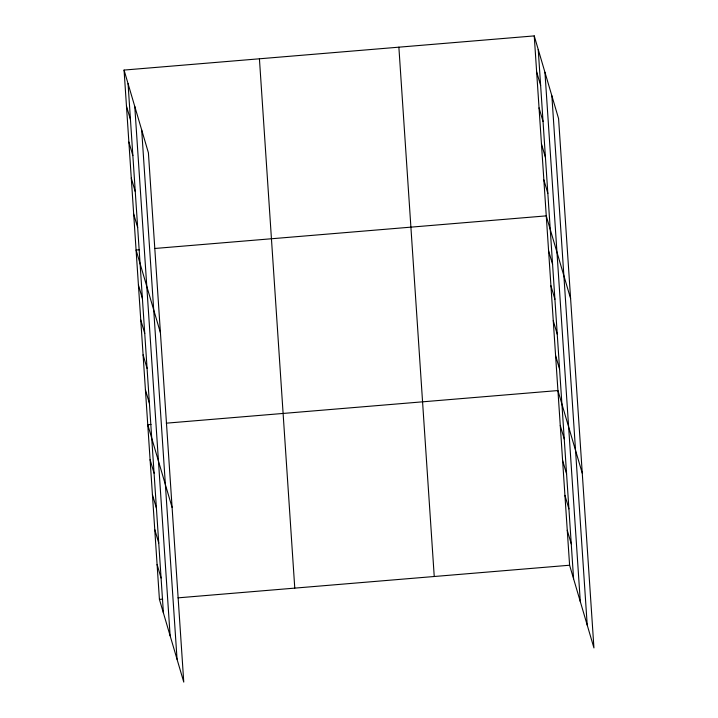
<?xml version="1.0" encoding="UTF-8"?>
<svg xmlns="http://www.w3.org/2000/svg" width="718" height="718" viewBox="0 0 718 718"><rect width="100%" height="100%" fill="white"/><g stroke="black" fill="none" stroke-linecap="round" stroke-linejoin="round"><path stroke-width="1.08" d="M124.061 70.068L148.402 152.772L183.763 682.1L159.423 599.395L124.061 70.068L534.237 35.9L558.577 118.605L593.939 647.932L569.598 565.228L534.237 35.9M139.364 249.765L136.088 250.035L160.428 332.739M154.639 248.491L546.254 215.876L570.604 298.58M151.031 424.446L147.755 424.715L172.096 507.42M166.307 423.171L557.931 390.556L582.271 473.252M159.423 599.395L162.699 599.126M177.974 597.852L569.598 565.228M536.642 71.899L540.627 85.442M539.047 107.888L543.032 121.432M541.453 143.887L545.438 157.43M543.858 179.877L547.843 193.42M548.588 250.806L552.582 264.35M550.921 285.746L554.915 299.289M553.264 320.677L557.249 334.22M555.597 355.616L559.582 369.16M560.264 425.487L564.249 439.03M562.598 460.426L566.583 473.97M564.931 495.357L568.916 508.9M567.265 530.297L571.25 543.84M126.467 106.058L130.452 119.601M128.872 142.056L132.857 155.6M131.277 178.046L135.262 191.589M133.683 214.045L137.668 227.588M138.421 284.974L142.406 298.517M140.755 319.905L144.74 333.448M143.088 354.845L147.073 368.388M145.422 389.784L149.407 403.328M150.089 459.655L154.074 473.198M152.422 494.585L156.407 508.129M154.756 529.525L158.741 543.068M157.089 564.456L161.074 577.999M551.864 95.781L587.216 625.109M544.944 72.267L580.297 601.594M538.222 49.443L573.583 578.771M398.876 47.173L434.237 576.509M259.422 58.786L294.775 588.123M141.688 129.949L177.05 659.277M134.769 106.435L170.121 635.762M128.046 83.611L163.408 612.939"/></g></svg>
